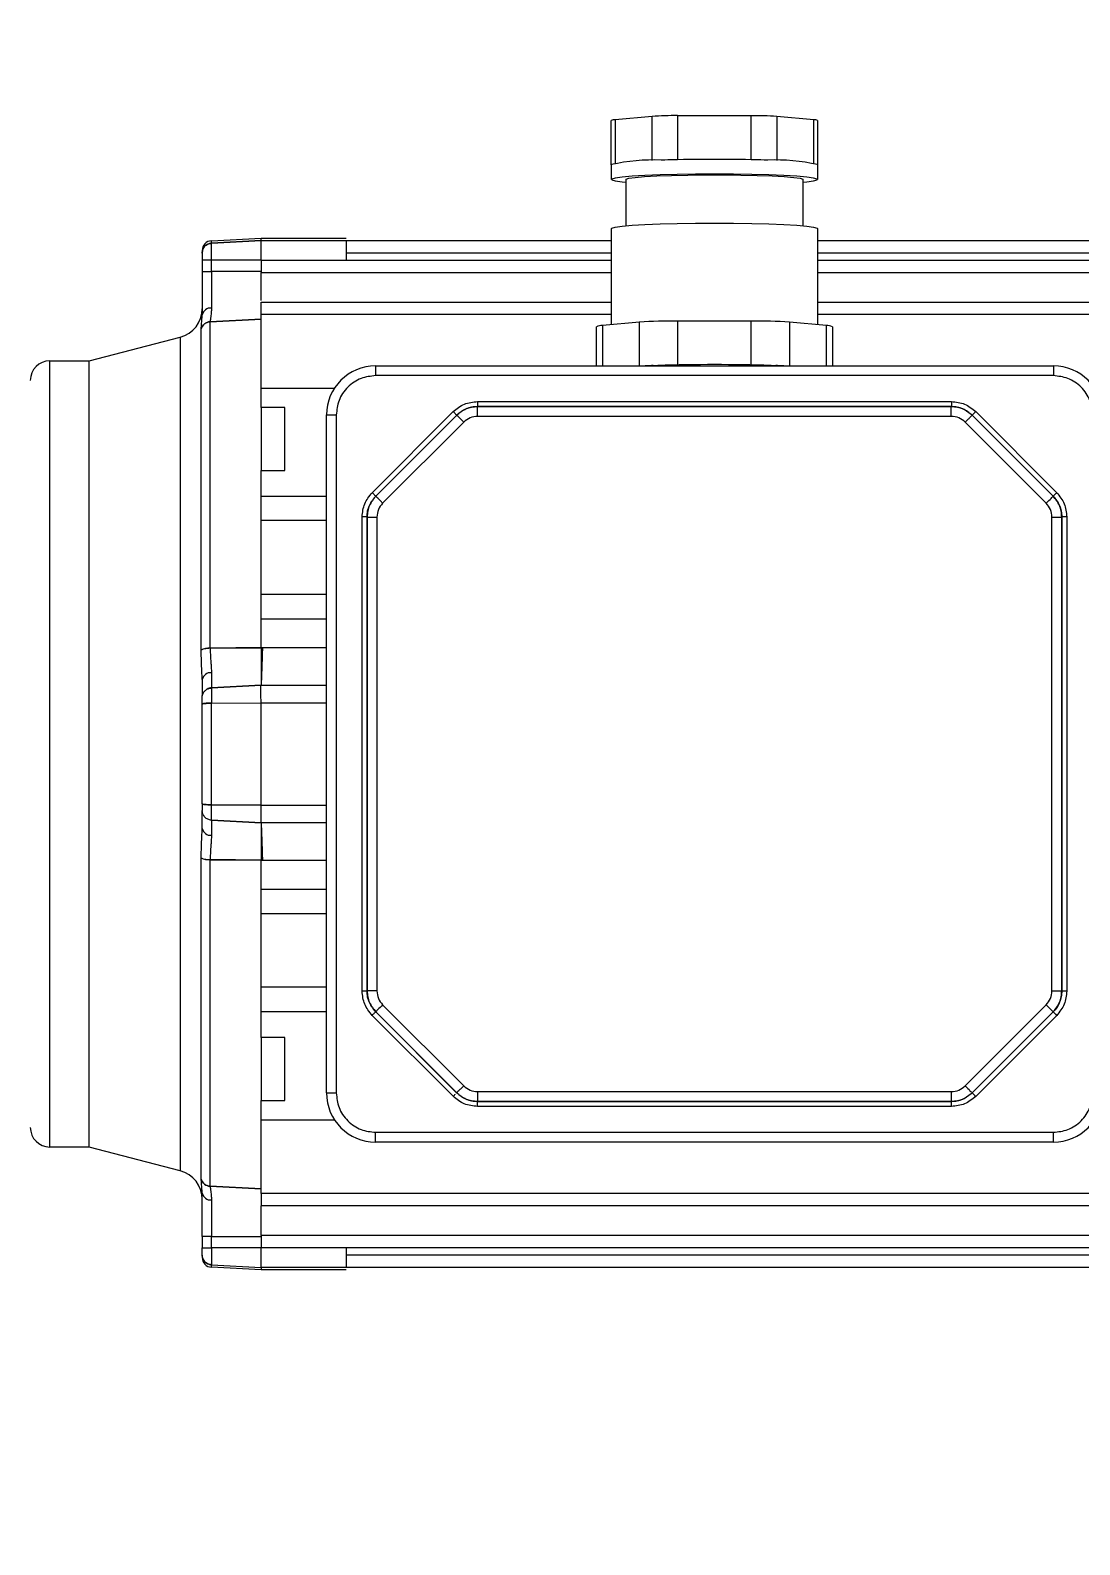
# Model space of a CAD drawing. Header units: millimetres. Extents: x 13502 to 23536, y 11874 to 14203.
# Drawn here: x 18734.54 to 18745.22, y 12926.19 to 12941.6 of the extents above; entities that cross this region are included whole.
import ezdxf

# ---------------------------------------------------------------- set-up
doc = ezdxf.new("R2010")
doc.units = ezdxf.units.MM
doc.styles.get("Standard").update_dxf_attribs({"font": 'arial.ttf'})
doc.dimstyles.new('OLCU50', dxfattribs={"dimtxt": 8, "dimasz": 3, "dimexe": 1.25, "dimexo": 0.625, "dimtad": 1, "dimdec": 0, "dimtxsty": 'Standard', "dimblk": 'OBLIQUE', "dimcen": 2.5, "dimclrd": 256, "dimclre": 251, "dimclrt": 25, "dimadec": 0, "dimazin": 0, "dimtfac": 1, "dimtdec": 0, "dimtmove": 0, "dimatfit": 3, "dimldrblk": 'OBLIQUE', "dimfxl": 1, "dimarcsym": 0})

# ---------------------------------------------------------------- blocks, each defined once
blk = doc.blocks.new('A$C75AA7FFD')
at = {"color": 1, "linetype": 'Continuous', "lineweight": 0}
for p, q in [((91.525, 70.547), (91.525, 70.996)), ((91.94, 71.038), (91.565, 71.004)), ((91.565, 71.004), (91.565, 70.562)), ((91.94, 70.591), (91.94, 71.038)), ((92.951, 71.046), (92.2, 71.046)), ((92.2, 71.046), (92.2, 70.598)), ((92.951, 70.598), (92.951, 71.046)), ((93.586, 71.004), (93.211, 71.038)), ((93.211, 71.038), (93.211, 70.591)), ((93.586, 70.562), (93.586, 71.004)), ((93.626, 70.996), (93.626, 70.547)), ((92.069, 70.595), (92.032, 70.594)), ((93.119, 70.594), (93.082, 70.595)), ((91.526, 70.397), (91.526, 70.547)), ((93.626, 70.547), (93.626, 70.397)), ((91.676, 69.926), (91.676, 70.397)), ((93.476, 70.397), (93.476, 69.926)), ((91.526, 68.919), (91.526, 69.898)), ((93.626, 69.898), (93.626, 68.919)), ((87.455, 69.774), (87.961, 69.801)), ((87.455, 69.748), (87.961, 69.775)), ((87.455, 69.749), (87.961, 69.775)), ((87.961, 69.775), (87.455, 69.749)), ((87.455, 69.749), (87.455, 69.774)), ((87.455, 69.576), (87.455, 69.748)), ((87.961, 69.801), (88.826, 69.801)), ((87.961, 69.775), (87.961, 69.801)), ((87.961, 69.775), (88.826, 69.775)), ((88.825, 69.776), (91.526, 69.776)), ((88.826, 69.776), (88.826, 69.775)), ((93.626, 69.776), (96.821, 69.776)), ((87.361, 69.649), (87.361, 69.649)), ((87.361, 69.576), (87.361, 69.462)), ((87.961, 69.576), (87.455, 69.576)), ((87.455, 69.462), (87.455, 69.576)), ((87.96, 69.576), (91.526, 69.576)), ((88.826, 69.651), (91.526, 69.651)), ((93.626, 69.651), (96.821, 69.651)), ((93.626, 69.576), (97.821, 69.576)), ((87.361, 69.462), (87.455, 69.462)), ((87.961, 69.462), (87.455, 69.462)), ((87.455, 69.462), (87.455, 69.089)), ((87.961, 69.167), (87.961, 69.451)), ((87.961, 69.451), (91.526, 69.451)), ((93.626, 69.451), (97.821, 69.451)), ((87.96, 69.15), (91.526, 69.15)), ((93.626, 69.15), (97.821, 69.15)), ((87.442, 68.949), (87.961, 68.976)), ((87.961, 68.976), (87.442, 68.95)), ((87.961, 68.976), (87.442, 68.949)), ((87.442, 65.626), (87.442, 68.949)), ((87.961, 68.274), (87.961, 69.025)), ((87.961, 69.025), (91.526, 69.025)), ((91.375, 68.501), (91.375, 68.899)), ((91.811, 68.945), (91.435, 68.911)), ((91.435, 68.911), (91.435, 68.501)), ((91.811, 68.501), (91.811, 68.945)), ((92.951, 68.957), (92.2, 68.957)), ((92.2, 68.957), (92.2, 68.51)), ((92.951, 68.51), (92.951, 68.957)), ((93.716, 68.911), (93.341, 68.945)), ((93.341, 68.945), (93.341, 68.501)), ((93.626, 69.025), (97.821, 69.025)), ((93.716, 68.501), (93.716, 68.911)), ((93.776, 68.899), (93.776, 68.501)), ((86.211, 68.551), (87.136, 68.792)), ((87.136, 68.792), (87.136, 60.309)), ((87.35, 65.609), (87.35, 68.878)), ((87.35, 68.878), (87.35, 68.878)), ((85.811, 68.551), (86.211, 68.551)), ((85.811, 60.551), (85.811, 68.551)), ((86.211, 60.551), (86.211, 68.551)), ((89.126, 68.501), (96.026, 68.501)), ((89.126, 68.501), (89.126, 68.401)), ((91.951, 68.504), (91.869, 68.501)), ((91.951, 68.504), (92, 68.505)), ((93.151, 68.505), (93.2, 68.504)), ((93.282, 68.501), (93.2, 68.504)), ((96.026, 68.501), (96.026, 68.401)), ((96.026, 68.401), (89.126, 68.401)), ((87.961, 68.076), (87.961, 68.274)), ((87.961, 68.274), (88.707, 68.274)), ((90.164, 68.137), (94.988, 68.137)), ((90.164, 68.137), (90.164, 68.087)), ((94.988, 68.137), (94.988, 68.087)), ((88.201, 68.076), (87.961, 68.076)), ((88.201, 67.436), (88.201, 68.076)), ((88.626, 61.101), (88.626, 68.001)), ((88.626, 68.001), (88.726, 68.001)), ((88.726, 68.001), (88.726, 61.101)), ((89.091, 67.21), (89.916, 68.035)), ((89.127, 67.175), (89.952, 67.999)), ((89.128, 67.174), (89.952, 67.999)), ((89.952, 67.999), (89.952, 67.999)), ((90.165, 68.086), (90.164, 68.087)), ((90.164, 68.087), (94.988, 68.087)), ((94.987, 68.086), (90.165, 68.086)), ((90.165, 67.986), (90.165, 68.086)), ((94.987, 67.986), (90.165, 67.986)), ((94.987, 68.086), (94.988, 68.087)), ((94.987, 67.986), (94.987, 68.086)), ((95.2, 67.999), (95.199, 67.998)), ((95.199, 67.998), (96.023, 67.174)), ((95.2, 67.999), (96.024, 67.175)), ((95.235, 68.035), (96.06, 67.21)), ((90.023, 67.928), (89.198, 67.103)), ((95.953, 67.103), (95.128, 67.928)), ((87.961, 67.176), (87.961, 67.436)), ((87.961, 67.436), (88.201, 67.436)), ((87.961, 66.926), (87.961, 67.176)), ((87.961, 67.176), (88.626, 67.176)), ((89.127, 67.175), (89.128, 67.174)), ((96.023, 67.174), (96.024, 67.175)), ((88.626, 66.926), (87.961, 66.926)), ((87.961, 66.176), (87.961, 66.926)), ((89.039, 66.963), (88.989, 66.963)), ((88.989, 62.139), (88.989, 66.963)), ((89.039, 66.963), (89.04, 66.962)), ((89.039, 62.139), (89.039, 66.963)), ((89.04, 66.962), (89.14, 66.962)), ((89.04, 66.962), (89.04, 62.14)), ((89.14, 66.962), (89.14, 62.14)), ((96.011, 62.139), (96.011, 66.962)), ((96.011, 66.962), (96.111, 66.962)), ((96.111, 66.962), (96.112, 66.963)), ((96.111, 62.139), (96.111, 66.962)), ((96.112, 66.963), (96.112, 62.138)), ((96.162, 66.963), (96.112, 66.963)), ((96.162, 66.963), (96.162, 62.138)), ((87.961, 65.926), (87.961, 66.176)), ((87.961, 66.176), (88.626, 66.176)), ((87.961, 65.926), (88.626, 65.926)), ((87.961, 65.633), (87.961, 65.926)), ((87.35, 65.608), (87.35, 65.609)), ((87.961, 65.633), (87.442, 65.626)), ((87.442, 65.626), (87.961, 65.632)), ((87.974, 65.632), (87.961, 65.633)), ((87.961, 65.632), (87.961, 65.633)), ((88.626, 65.632), (87.974, 65.632)), ((87.455, 65.378), (87.455, 65.224)), ((87.961, 65.251), (87.455, 65.224)), ((87.455, 65.224), (87.961, 65.251)), ((87.961, 65.251), (88.626, 65.251)), ((87.361, 65.058), (87.361, 65.058)), ((87.455, 65.068), (87.961, 65.071)), ((87.455, 64.033), (87.455, 65.068)), ((87.961, 64.031), (87.961, 65.071)), ((87.961, 65.071), (88.626, 65.071)), ((87.961, 64.031), (87.455, 64.033)), ((87.455, 63.877), (87.455, 64.033)), ((87.455, 64.033), (87.961, 64.031)), ((87.961, 63.851), (87.961, 64.031)), ((87.961, 64.031), (88.626, 64.031)), ((87.961, 63.851), (87.455, 63.877)), ((87.455, 63.877), (87.455, 63.723)), ((87.455, 63.877), (87.961, 63.851)), ((88.626, 63.851), (87.961, 63.851)), ((87.35, 63.493), (87.35, 63.494)), ((87.35, 60.224), (87.35, 63.493)), ((87.961, 63.469), (87.442, 63.476)), ((87.442, 60.152), (87.442, 63.475)), ((87.442, 63.475), (87.961, 63.469)), ((87.961, 63.469), (87.442, 63.475)), ((87.961, 63.176), (87.961, 63.469)), ((87.961, 63.469), (87.974, 63.469)), ((87.961, 63.469), (87.961, 63.469)), ((87.974, 63.469), (88.626, 63.469)), ((87.961, 62.926), (87.961, 63.176)), ((87.961, 63.176), (88.626, 63.176)), ((87.961, 62.926), (88.626, 62.926)), ((87.961, 62.176), (87.961, 62.926)), ((87.961, 61.926), (87.961, 62.176)), ((88.626, 62.176), (87.961, 62.176)), ((88.989, 62.139), (89.039, 62.139)), ((89.04, 62.14), (89.039, 62.139)), ((89.14, 62.14), (89.04, 62.14)), ((96.011, 62.139), (96.111, 62.139)), ((96.111, 62.139), (96.112, 62.138)), ((96.162, 62.138), (96.112, 62.138)), ((89.198, 61.998), (90.023, 61.174)), ((95.128, 61.173), (95.953, 61.998)), ((96.105, 62.08), (96.107, 62.082)), ((88.626, 61.926), (87.961, 61.926)), ((87.961, 61.665), (87.961, 61.926)), ((89.916, 61.067), (89.091, 61.891)), ((89.128, 61.928), (89.127, 61.927)), ((89.951, 61.102), (89.127, 61.927)), ((89.952, 61.103), (89.128, 61.928)), ((96.023, 61.927), (95.199, 61.103)), ((96.024, 61.926), (95.2, 61.102)), ((96.06, 61.891), (95.235, 61.066)), ((87.961, 61.665), (87.961, 61.026)), ((88.201, 61.665), (87.961, 61.665)), ((88.201, 61.026), (88.201, 61.665)), ((88.626, 61.101), (88.726, 61.101)), ((89.951, 61.102), (89.952, 61.103)), ((90.164, 61.115), (94.987, 61.115)), ((90.164, 61.115), (90.164, 61.015)), ((94.987, 61.115), (94.987, 61.015)), ((95.199, 61.103), (95.2, 61.102)), ((87.961, 60.827), (87.961, 61.026)), ((87.961, 61.026), (88.201, 61.026)), ((90.164, 61.015), (90.163, 61.014)), ((94.988, 61.014), (90.163, 61.014)), ((90.163, 60.964), (90.163, 61.014)), ((94.988, 60.964), (90.163, 60.964)), ((90.164, 61.015), (94.987, 61.015)), ((94.987, 61.015), (94.988, 61.014)), ((94.988, 60.964), (94.988, 61.014)), ((87.961, 60.827), (88.707, 60.827)), ((87.961, 60.077), (87.961, 60.827)), ((89.126, 60.701), (96.026, 60.701)), ((89.126, 60.601), (89.126, 60.701)), ((96.026, 60.601), (89.126, 60.601)), ((96.026, 60.601), (96.026, 60.701)), ((86.211, 60.551), (85.811, 60.551)), ((87.136, 60.309), (86.211, 60.551)), ((87.35, 60.224), (87.35, 60.224)), ((87.961, 60.125), (87.442, 60.152)), ((87.442, 60.152), (87.961, 60.125)), ((87.455, 60.012), (87.455, 59.64)), ((97.821, 60.077), (87.961, 60.077)), ((87.961, 60.077), (87.961, 59.952)), ((97.821, 59.952), (87.961, 59.952)), ((87.961, 59.65), (87.961, 59.952)), ((97.821, 59.65), (87.961, 59.65)), ((87.455, 59.64), (87.361, 59.64)), ((87.361, 59.64), (87.361, 59.525)), ((87.361, 59.525), (87.455, 59.525)), ((87.455, 59.64), (87.961, 59.64)), ((87.455, 59.525), (87.455, 59.64)), ((87.961, 59.526), (87.455, 59.525)), ((97.821, 59.525), (87.96, 59.525)), ((87.961, 59.64), (87.961, 59.526)), ((88.826, 59.525), (88.826, 59.326)), ((87.361, 59.452), (87.361, 59.452)), ((87.455, 59.353), (87.961, 59.326)), ((87.455, 59.327), (87.455, 59.353)), ((96.821, 59.45), (88.826, 59.45)), ((87.961, 59.301), (87.455, 59.327)), ((88.826, 59.326), (87.961, 59.326)), ((87.961, 59.326), (87.961, 59.301)), ((88.826, 59.301), (87.961, 59.301)), ((88.826, 59.326), (88.826, 59.326)), ((88.826, 59.326), (88.826, 59.325)), ((96.803, 59.325), (88.826, 59.325))]:
    blk.add_line(p, q, dxfattribs=at)
at = {"color": 1, "linetype": 'Continuous', "lineweight": 0, "flags": 128}
for points in [[(91.526, 70.548), (91.525, 70.548), (91.525, 70.548), (91.525, 70.547), (91.525, 70.547), (91.525, 70.547), (91.525, 70.546), (91.525, 70.546), (91.526, 70.546)], [(93.476, 70.369), (93.515, 70.373), (93.585, 70.382), (93.621, 70.392), (93.621, 70.402), (93.585, 70.412), (93.515, 70.422), (93.413, 70.43), (93.283, 70.438), (93.128, 70.444), (92.955, 70.448), (92.769, 70.451), (92.576, 70.452), (92.383, 70.451), (92.196, 70.448), (92.023, 70.444), (91.868, 70.438), (91.738, 70.43), (91.636, 70.422), (91.566, 70.412), (91.53, 70.402), (91.53, 70.392), (91.566, 70.382), (91.636, 70.373), (91.676, 70.369)], [(91.676, 70.397), (91.677, 70.4), (91.704, 70.409), (91.768, 70.418), (91.864, 70.426), (91.989, 70.433), (92.139, 70.438), (92.306, 70.442), (92.485, 70.444), (92.667, 70.444), (92.845, 70.442), (93.012, 70.438), (93.162, 70.433), (93.287, 70.426), (93.384, 70.418), (93.447, 70.409), (93.474, 70.4), (93.476, 70.397)], [(93.625, 70.546), (93.626, 70.546), (93.626, 70.546), (93.626, 70.547), (93.626, 70.547), (93.626, 70.547), (93.626, 70.548), (93.626, 70.548), (93.625, 70.548)], [(91.526, 69.898), (91.53, 69.903), (91.566, 69.913), (91.636, 69.922), (91.738, 69.931), (91.868, 69.939), (92.023, 69.945), (92.196, 69.949), (92.383, 69.952), (92.576, 69.953), (92.769, 69.952), (92.955, 69.949), (93.128, 69.945), (93.283, 69.939), (93.413, 69.931), (93.515, 69.922), (93.585, 69.913), (93.621, 69.903), (93.626, 69.898)], [(89.916, 68.035), (89.923, 68.028), (89.93, 68.022), (89.936, 68.015), (89.941, 68.01), (89.945, 68.006), (89.949, 68.002), (89.951, 68), (89.952, 67.999)], [(90.023, 67.928), (90.01, 67.941), (89.996, 67.955), (89.984, 67.967), (89.974, 67.977), (89.965, 67.986), (89.958, 67.993), (89.954, 67.997), (89.952, 67.999)], [(96.06, 67.21), (96.053, 67.203), (96.046, 67.197), (96.04, 67.191), (96.035, 67.185), (96.031, 67.181), (96.027, 67.178), (96.025, 67.176), (96.024, 67.175)], [(95.953, 67.103), (95.966, 67.117), (95.979, 67.13), (95.992, 67.142), (96.002, 67.152), (96.011, 67.161), (96.018, 67.168), (96.022, 67.172), (96.023, 67.174)], [(87.361, 65.124), (87.362, 65.143), (87.368, 65.161)], [(89.198, 61.998), (89.185, 61.985), (89.172, 61.972), (89.16, 61.96), (89.149, 61.949), (89.14, 61.94), (89.134, 61.933), (89.129, 61.929), (89.128, 61.928)], [(89.091, 61.891), (89.098, 61.898), (89.105, 61.905), (89.111, 61.911), (89.116, 61.916), (89.12, 61.92), (89.124, 61.924), (89.126, 61.926), (89.127, 61.927)], [(95.128, 61.173), (95.142, 61.16), (95.155, 61.147), (95.167, 61.135), (95.177, 61.124), (95.186, 61.115), (95.193, 61.109), (95.197, 61.104), (95.199, 61.103)], [(95.235, 61.066), (95.228, 61.073), (95.222, 61.08), (95.216, 61.086), (95.21, 61.091), (95.206, 61.096), (95.203, 61.099), (95.2, 61.101), (95.2, 61.102)]]:
    blk.add_lwpolyline(points, dxfattribs=at)
at = {"color": 1, "linetype": 'Continuous', "lineweight": 0}
for centre, radius, start, end in [((91.561, 70.919), 0.0855, 87.1887, 114.9143), ((92.172, 67.682), 3.365, 89.517, 93.9443), ((92.979, 67.681), 3.365, 86.0559, 90.4828), ((93.59, 70.919), 0.0855, 65.0857, 92.8113), ((91.956, 68.614), 1.982, 87.8128, 102.5472), ((92.576, 51.987), 18.615, 88.4417, 91.5583), ((92.197, 65.411), 5.186, 89.9653, 91.4119), ((92.954, 65.411), 5.186, 88.5881, 90.0347), ((93.195, 68.614), 1.982, 77.453, 92.187), ((91.529, 70.547), 0.003, 157.8843, 202.1157), ((93.623, 70.547), 0.003, 337.8843, 22.1157), ((87.461, 69.674), 0.1, 93, 180), ((87.061, 69.082), 0.3, 284.6209, 0), ((87.447, 69.002), 0.0875, 84.2162, 169.1803), ((87.446, 68.85), 0.0994, 92.3939, 164.0222), ((91.429, 68.783), 0.128, 87.2033, 114.9063), ((92.158, 63.9), 5.057, 89.5218, 93.9403), ((92.993, 63.9), 5.057, 86.0597, 90.4782), ((93.722, 68.783), 0.128, 65.0933, 92.7993), ((85.811, 68.351), 0.2, 90, 180), ((89.126, 68.001), 0.5, 90, 180), ((92.083, 64.615), 3.891, 91.9472, 92.9395), ((92.576, 47.213), 21.3, 88.4521, 91.5479), ((92.196, 60.673), 7.834, 89.9715, 91.4349), ((92.955, 60.673), 7.834, 88.5651, 90.0285), ((93.068, 64.615), 3.891, 87.0605, 88.0528), ((96.026, 68.001), 0.5, 0, 90), ((87.429, 65.447), 0.18, 85.9079, 115.877), ((87.447, 65.291), 0.0875, 84.2034, 169.1654), ((87.461, 65.124), 0.1, 93, 119.5281), ((87.447, 63.81), 0.0875, 190.8346, 275.7966), ((87.429, 63.655), 0.18, 244.1183, 274.0968), ((89.126, 61.101), 0.5, 180, 270), ((96.026, 61.101), 0.5, 270, 0), ((85.811, 60.751), 0.2, 180, 270), ((87.061, 60.019), 0.3, 0, 75.3791), ((87.446, 60.251), 0.0994, 195.9778, 267.6061), ((87.447, 60.099), 0.0875, 190.8197, 275.7838), ((87.46, 59.452), 0.0997, 180.1291, 267.1519), ((87.461, 59.427), 0.1, 180, 267)]:
    blk.add_arc(centre, radius, start, end, dxfattribs=at)
for points, knots in [([(87.455, 69.749), (87.443, 69.746), (87.418, 69.742), (87.386, 69.719), (87.365, 69.687), (87.362, 69.662), (87.361, 69.649)], [0, 0, 0, 0, 0.250008, 0.500003, 0.750016, 1, 1, 1, 1]), ([(87.361, 69.649), (87.362, 69.662), (87.365, 69.687), (87.386, 69.719), (87.418, 69.742), (87.443, 69.746), (87.455, 69.748)], [0, 0, 0, 0, 0.2500092, 0.5000032, 0.7500067, 1, 1, 1, 1]), ([(87.961, 69.576), (87.961, 69.601), (87.961, 69.65), (87.961, 69.713), (87.961, 69.76), (87.961, 69.77), (87.961, 69.775)], [0, 0, 0, 0, 0.2499945, 0.5000098, 0.7499819, 1, 1, 1, 1]), ([(88.826, 69.776), (88.826, 69.776), (88.826, 69.777), (88.826, 69.771), (88.826, 69.76), (88.826, 69.744), (88.826, 69.725), (88.826, 69.702), (88.826, 69.677), (88.826, 69.66), (88.826, 69.651)], [0, 0, 0, 0, 0.125, 0.250014, 0.375013, 0.500007, 0.625024, 0.750015, 0.875012, 1, 1, 1, 1]), ([(88.826, 69.775), (88.826, 69.77), (88.826, 69.76), (88.826, 69.713), (88.826, 69.649), (88.826, 69.6), (88.826, 69.576)], [0, 0, 0, 0, 0.249992, 0.499989, 0.749997, 1, 1, 1, 1]), ([(87.361, 69.649), (87.361, 69.647), (87.361, 69.644), (87.361, 69.626), (87.361, 69.603), (87.361, 69.585), (87.361, 69.576)], [0, 0, 0, 0, 0.24143, 0.500023, 0.758567, 1, 1, 1, 1]), ([(87.455, 69.576), (87.443, 69.576), (87.418, 69.576), (87.386, 69.576), (87.365, 69.576), (87.362, 69.576), (87.361, 69.576)], [0, 0, 0, 0, 0.249986, 0.499988, 0.749978, 1, 1, 1, 1]), ([(87.961, 69.576), (87.961, 69.574), (87.961, 69.571), (87.961, 69.542), (87.961, 69.5), (87.961, 69.468), (87.961, 69.451)], [0, 0, 0, 0, 0.249969, 0.499986, 0.749977, 1, 1, 1, 1]), ([(87.361, 69.462), (87.361, 69.379), (87.361, 69.213), (87.361, 69.083), (87.361, 69.019)], [0, 0, 0, 0, 0.499991, 1, 1, 1, 1]), ([(87.455, 69.089), (87.455, 69.073), (87.454, 69.051), (87.451, 69.023), (87.445, 68.984), (87.443, 68.965), (87.442, 68.95)], [0, 0, 0, 0, 0.250091, 0.333832, 0.49939, 1, 1, 1, 1]), ([(87.961, 69.025), (87.961, 69.041), (87.961, 69.074), (87.961, 69.115), (87.961, 69.144), (87.961, 69.148), (87.961, 69.15)], [0, 0, 0, 0, 0.2500202, 0.5000088, 0.7500397, 1, 1, 1, 1]), ([(87.35, 68.878), (87.352, 68.894), (87.355, 68.925), (87.359, 68.988), (87.361, 69.019)], [0, 0, 0, 0, 0.5009037, 1, 1, 1, 1]), ([(87.35, 68.878), (87.354, 68.887), (87.361, 68.906), (87.383, 68.929), (87.411, 68.945), (87.432, 68.948), (87.442, 68.95)], [0, 0, 0, 0, 0.243711, 0.499997, 0.756273, 1, 1, 1, 1]), ([(89.126, 68.401), (89.075, 68.395), (88.998, 68.387), (88.905, 68.337), (88.841, 68.286), (88.789, 68.222), (88.739, 68.128), (88.731, 68.051), (88.726, 68.001)], [0, 0, 0, 0, 0.2394607, 0.3683609, 0.4999987, 0.6316365, 0.760541, 1, 1, 1, 1]), ([(96.426, 68.001), (96.42, 68.051), (96.412, 68.128), (96.362, 68.222), (96.311, 68.286), (96.246, 68.337), (96.153, 68.387), (96.076, 68.395), (96.026, 68.401)], [0, 0, 0, 0, 0.239461, 0.368362, 0.5, 0.631638, 0.760539, 1, 1, 1, 1]), ([(89.916, 68.035), (89.952, 68.064), (90.025, 68.123), (90.117, 68.133), (90.164, 68.137)], [0, 0, 0, 0, 0.499984, 1, 1, 1, 1]), ([(94.988, 68.137), (95.034, 68.133), (95.127, 68.123), (95.199, 68.064), (95.235, 68.035)], [0, 0, 0, 0, 0.500021, 1, 1, 1, 1]), ([(89.952, 67.999), (89.981, 68.023), (90.027, 68.06), (90.103, 68.084), (90.143, 68.086), (90.164, 68.087)], [0, 0, 0, 0, 0.485197, 0.739186, 1, 1, 1, 1]), ([(90.165, 68.086), (90.144, 68.085), (90.104, 68.083), (90.028, 68.059), (89.982, 68.023), (89.952, 67.999)], [0, 0, 0, 0, 0.260815, 0.514784, 1, 1, 1, 1]), ([(90.165, 67.986), (90.138, 67.984), (90.085, 67.978), (90.044, 67.945), (90.023, 67.928)], [0, 0, 0, 0, 0.500037, 1, 1, 1, 1]), ([(95.199, 67.999), (95.169, 68.023), (95.123, 68.059), (95.048, 68.083), (95.007, 68.085), (94.987, 68.086)], [0, 0, 0, 0, 0.485215, 0.739188, 1, 1, 1, 1]), ([(95.128, 67.928), (95.108, 67.945), (95.066, 67.978), (95.013, 67.984), (94.987, 67.986)], [0, 0, 0, 0, 0.499986, 1, 1, 1, 1]), ([(94.988, 68.087), (95.008, 68.086), (95.048, 68.084), (95.124, 68.06), (95.17, 68.023), (95.2, 67.999)], [0, 0, 0, 0, 0.260822, 0.514823, 1, 1, 1, 1]), ([(95.128, 67.928), (95.137, 67.937), (95.156, 67.955), (95.179, 67.978), (95.195, 67.995), (95.198, 67.997), (95.199, 67.998)], [0, 0, 0, 0, 0.250028, 0.500008, 0.750001, 1, 1, 1, 1]), ([(95.235, 68.035), (95.231, 68.03), (95.224, 68.024), (95.216, 68.016), (95.21, 68.01), (95.206, 68.005), (95.201, 68.001), (95.2, 68), (95.2, 67.999)], [0, 0, 0, 0, 0.23984, 0.368584, 0.499958, 0.63149, 0.760238, 1, 1, 1, 1]), ([(88.989, 66.963), (88.994, 67.009), (89.003, 67.102), (89.062, 67.174), (89.091, 67.21)], [0, 0, 0, 0, 0.500021, 1, 1, 1, 1]), ([(89.091, 67.21), (89.096, 67.206), (89.105, 67.197), (89.117, 67.185), (89.125, 67.177), (89.126, 67.176), (89.127, 67.175)], [0, 0, 0, 0, 0.2500018, 0.4999723, 0.7500146, 1, 1, 1, 1]), ([(96.06, 67.21), (96.089, 67.174), (96.148, 67.102), (96.157, 67.009), (96.162, 66.963)], [0, 0, 0, 0, 0.499974, 1, 1, 1, 1]), ([(89.039, 66.963), (89.04, 66.983), (89.043, 67.024), (89.066, 67.099), (89.103, 67.145), (89.127, 67.175)], [0, 0, 0, 0, 0.260822, 0.514823, 1, 1, 1, 1]), ([(89.128, 67.174), (89.104, 67.144), (89.067, 67.098), (89.044, 67.023), (89.041, 66.982), (89.04, 66.962)], [0, 0, 0, 0, 0.485214, 0.739186, 1, 1, 1, 1]), ([(89.198, 67.103), (89.189, 67.112), (89.171, 67.131), (89.148, 67.154), (89.132, 67.17), (89.129, 67.173), (89.128, 67.174)], [0, 0, 0, 0, 0.2500075, 0.499995, 0.749994, 1, 1, 1, 1]), ([(89.198, 67.103), (89.182, 67.083), (89.148, 67.041), (89.143, 66.988), (89.14, 66.962)], [0, 0, 0, 0, 0.499986, 1, 1, 1, 1]), ([(96.011, 66.962), (96.009, 66.988), (96.003, 67.041), (95.97, 67.082), (95.953, 67.103)], [0, 0, 0, 0, 0.500055, 1, 1, 1, 1]), ([(96.111, 66.962), (96.11, 66.982), (96.108, 67.022), (96.084, 67.098), (96.047, 67.144), (96.023, 67.174)], [0, 0, 0, 0, 0.260836, 0.514798, 1, 1, 1, 1]), ([(96.024, 67.175), (96.048, 67.145), (96.085, 67.099), (96.108, 67.023), (96.111, 66.983), (96.112, 66.963)], [0, 0, 0, 0, 0.485187, 0.73918, 1, 1, 1, 1]), ([(87.442, 65.626), (87.432, 65.625), (87.411, 65.624), (87.383, 65.621), (87.361, 65.615), (87.354, 65.61), (87.35, 65.608)], [0, 0, 0, 0, 0.243728, 0.499995, 0.756218, 1, 1, 1, 1]), ([(87.361, 65.308), (87.359, 65.354), (87.355, 65.447), (87.352, 65.554), (87.35, 65.608)], [0, 0, 0, 0, 0.500671, 1, 1, 1, 1]), ([(87.442, 65.626), (87.443, 65.58), (87.445, 65.519), (87.451, 65.459), (87.454, 65.42), (87.455, 65.396), (87.455, 65.378)], [0, 0, 0, 0, 0.49781, 0.661196, 0.749084, 1, 1, 1, 1]), ([(87.961, 65.632), (87.961, 65.579), (87.961, 65.474), (87.961, 65.351), (87.961, 65.267), (87.961, 65.256), (87.961, 65.251)], [0, 0, 0, 0, 0.2500009, 0.5000065, 0.7499992, 1, 1, 1, 1]), ([(87.974, 65.632), (87.972, 65.571), (87.969, 65.466), (87.965, 65.345), (87.962, 65.266), (87.961, 65.256), (87.961, 65.251)], [0, 0, 0, 0, 0.290131, 0.500135, 0.758933, 1, 1, 1, 1]), ([(87.361, 65.308), (87.361, 65.254), (87.361, 65.165), (87.361, 65.148), (87.361, 65.142)], [0, 0, 0, 0, 0.612307, 1, 1, 1, 1]), ([(87.367, 65.16), (87.371, 65.169), (87.38, 65.187), (87.402, 65.206), (87.428, 65.219), (87.446, 65.221), (87.455, 65.221)], [0, 0, 0, 0, 0.25238, 0.510189, 0.762504, 1, 1, 1, 1]), ([(87.455, 65.224), (87.455, 65.222), (87.455, 65.217), (87.455, 65.182), (87.455, 65.131), (87.455, 65.089), (87.455, 65.068)], [0, 0, 0, 0, 0.250112, 0.500414, 0.750741, 1, 1, 1, 1]), ([(87.961, 65.071), (87.96, 65.093), (87.959, 65.137), (87.958, 65.193), (87.958, 65.233), (87.96, 65.249), (87.96, 65.25), (87.961, 65.251)], [0, 0, 0, 0, 0.229187, 0.45837, 0.687511, 0.916041, 1, 1, 1, 1]), ([(87.361, 65.058), (87.361, 65.067), (87.361, 65.085), (87.361, 65.106), (87.361, 65.121), (87.361, 65.123), (87.361, 65.124)], [0, 0, 0, 0, 0.249958, 0.499872, 0.749417, 1, 1, 1, 1]), ([(87.361, 65.058), (87.362, 65.059), (87.365, 65.062), (87.386, 65.065), (87.418, 65.067), (87.443, 65.068), (87.455, 65.068)], [0, 0, 0, 0, 0.249977, 0.499987, 0.750005, 1, 1, 1, 1]), ([(87.455, 65.068), (87.443, 65.068), (87.418, 65.068), (87.386, 65.065), (87.365, 65.062), (87.362, 65.059), (87.361, 65.058)], [0, 0, 0, 0, 0.240772, 0.499987, 0.759221, 1, 1, 1, 1]), ([(87.361, 65.058), (87.362, 65.059), (87.365, 65.062), (87.386, 65.065), (87.418, 65.067), (87.443, 65.068), (87.455, 65.068)], [0, 0, 0, 0, 0.249945, 0.499992, 0.74999, 1, 1, 1, 1]), ([(87.455, 65.068), (87.443, 65.068), (87.418, 65.067), (87.386, 65.065), (87.365, 65.062), (87.362, 65.059), (87.361, 65.058)], [0, 0, 0, 0, 0.249992, 0.500007, 0.749948, 1, 1, 1, 1]), ([(87.361, 64.043), (87.361, 64.212), (87.361, 64.551), (87.361, 64.889), (87.361, 65.058)], [0, 0, 0, 0, 0.499997, 1, 1, 1, 1]), ([(87.455, 64.033), (87.443, 64.034), (87.418, 64.034), (87.386, 64.036), (87.365, 64.04), (87.362, 64.042), (87.361, 64.043)], [0, 0, 0, 0, 0.249994, 0.500013, 0.750023, 1, 1, 1, 1]), ([(87.361, 64.043), (87.361, 64.035), (87.361, 64.017), (87.361, 63.995), (87.361, 63.98), (87.361, 63.978), (87.361, 63.977)], [0, 0, 0, 0, 0.241377, 0.499937, 0.758557, 1, 1, 1, 1]), ([(87.361, 64.043), (87.362, 64.042), (87.365, 64.039), (87.386, 64.036), (87.418, 64.034), (87.443, 64.033), (87.455, 64.033)], [0, 0, 0, 0, 0.250007, 0.500031, 0.750009, 1, 1, 1, 1]), ([(87.455, 63.877), (87.443, 63.879), (87.418, 63.883), (87.386, 63.907), (87.365, 63.939), (87.362, 63.964), (87.361, 63.977)], [0, 0, 0, 0, 0.250006, 0.500027, 0.750036, 1, 1, 1, 1]), ([(87.361, 63.793), (87.361, 63.846), (87.361, 63.951), (87.361, 63.968), (87.361, 63.977)], [0, 0, 0, 0, 0.4999966, 1, 1, 1, 1]), ([(87.961, 63.851), (87.961, 63.845), (87.961, 63.835), (87.961, 63.75), (87.961, 63.627), (87.961, 63.522), (87.961, 63.469)], [0, 0, 0, 0, 0.2500012, 0.4999943, 0.750007, 1, 1, 1, 1]), ([(87.961, 63.851), (87.961, 63.846), (87.962, 63.835), (87.965, 63.756), (87.969, 63.636), (87.972, 63.53), (87.974, 63.469)], [0, 0, 0, 0, 0.24105, 0.499844, 0.709861, 1, 1, 1, 1]), ([(87.35, 63.494), (87.352, 63.547), (87.355, 63.655), (87.359, 63.747), (87.361, 63.793)], [0, 0, 0, 0, 0.5009084, 1, 1, 1, 1]), ([(87.455, 63.723), (87.455, 63.705), (87.454, 63.682), (87.451, 63.643), (87.445, 63.583), (87.443, 63.522), (87.442, 63.476)], [0, 0, 0, 0, 0.250081, 0.33384, 0.499383, 1, 1, 1, 1]), ([(87.35, 63.494), (87.354, 63.491), (87.361, 63.487), (87.383, 63.481), (87.411, 63.477), (87.432, 63.476), (87.442, 63.476)], [0, 0, 0, 0, 0.243681, 0.49997, 0.756272, 1, 1, 1, 1]), ([(89.091, 61.891), (89.062, 61.927), (89.003, 62), (88.994, 62.092), (88.989, 62.139)], [0, 0, 0, 0, 0.499984, 1, 1, 1, 1]), ([(89.127, 61.927), (89.103, 61.957), (89.066, 62.002), (89.043, 62.078), (89.04, 62.118), (89.039, 62.139)], [0, 0, 0, 0, 0.48519, 0.739182, 1, 1, 1, 1]), ([(89.04, 62.14), (89.041, 62.119), (89.044, 62.079), (89.067, 62.003), (89.104, 61.958), (89.128, 61.928)], [0, 0, 0, 0, 0.260817, 0.514786, 1, 1, 1, 1]), ([(89.14, 62.14), (89.143, 62.113), (89.148, 62.06), (89.182, 62.019), (89.198, 61.998)], [0, 0, 0, 0, 0.500037, 1, 1, 1, 1]), ([(95.953, 61.998), (95.97, 62.019), (96.003, 62.06), (96.009, 62.113), (96.011, 62.139)], [0, 0, 0, 0, 0.499986, 1, 1, 1, 1]), ([(96.023, 61.927), (96.037, 61.942), (96.063, 61.971), (96.09, 62.024), (96.108, 62.08), (96.11, 62.12), (96.111, 62.139)], [0, 0, 0, 0, 0.250015, 0.500007, 0.749991, 1, 1, 1, 1]), ([(96.112, 62.138), (96.111, 62.119), (96.109, 62.08), (96.091, 62.023), (96.064, 61.97), (96.037, 61.941), (96.024, 61.926)], [0, 0, 0, 0, 0.250042, 0.50003, 0.749997, 1, 1, 1, 1]), ([(96.162, 62.138), (96.157, 62.092), (96.148, 61.999), (96.089, 61.927), (96.06, 61.891)], [0, 0, 0, 0, 0.500021, 1, 1, 1, 1]), ([(95.953, 61.998), (95.962, 61.989), (95.98, 61.971), (96.003, 61.947), (96.02, 61.931), (96.022, 61.928), (96.023, 61.927)], [0, 0, 0, 0, 0.250006, 0.500014, 0.749996, 1, 1, 1, 1]), ([(96.06, 61.891), (96.055, 61.896), (96.046, 61.905), (96.034, 61.916), (96.026, 61.924), (96.025, 61.926), (96.024, 61.926)], [0, 0, 0, 0, 0.250005, 0.499978, 0.750023, 1, 1, 1, 1]), ([(88.726, 61.101), (88.731, 61.05), (88.739, 60.973), (88.789, 60.88), (88.841, 60.816), (88.905, 60.764), (88.998, 60.714), (89.075, 60.706), (89.126, 60.701)], [0, 0, 0, 0, 0.239451, 0.368357, 0.499995, 0.631634, 0.760539, 1, 1, 1, 1]), ([(89.916, 61.067), (89.92, 61.071), (89.929, 61.08), (89.936, 61.086), (89.939, 61.09)], [0, 0, 0, 0, 0.540966, 1, 1, 1, 1]), ([(90.163, 60.964), (90.117, 60.969), (90.024, 60.978), (89.952, 61.037), (89.916, 61.067)], [0, 0, 0, 0, 0.500021, 1, 1, 1, 1]), ([(90.163, 61.014), (90.143, 61.015), (90.103, 61.018), (90.027, 61.041), (89.981, 61.078), (89.951, 61.102)], [0, 0, 0, 0, 0.260818, 0.514825, 1, 1, 1, 1]), ([(90.023, 61.174), (90.014, 61.164), (89.995, 61.146), (89.972, 61.123), (89.956, 61.107), (89.953, 61.104), (89.952, 61.103)], [0, 0, 0, 0, 0.250006, 0.500014, 0.749996, 1, 1, 1, 1]), ([(89.952, 61.103), (89.982, 61.079), (90.028, 61.042), (90.104, 61.019), (90.144, 61.016), (90.164, 61.015)], [0, 0, 0, 0, 0.485214, 0.739186, 1, 1, 1, 1]), ([(90.023, 61.173), (90.044, 61.157), (90.085, 61.123), (90.138, 61.118), (90.164, 61.115)], [0, 0, 0, 0, 0.499986, 1, 1, 1, 1]), ([(94.987, 61.115), (95.013, 61.118), (95.066, 61.123), (95.107, 61.157), (95.128, 61.173)], [0, 0, 0, 0, 0.500055, 1, 1, 1, 1]), ([(94.987, 61.015), (95.007, 61.016), (95.047, 61.019), (95.123, 61.042), (95.169, 61.079), (95.199, 61.103)], [0, 0, 0, 0, 0.260836, 0.514798, 1, 1, 1, 1]), ([(95.2, 61.102), (95.17, 61.078), (95.124, 61.041), (95.048, 61.018), (95.008, 61.015), (94.988, 61.014)], [0, 0, 0, 0, 0.48519, 0.739182, 1, 1, 1, 1]), ([(95.235, 61.066), (95.199, 61.037), (95.127, 60.978), (95.034, 60.969), (94.988, 60.964)], [0, 0, 0, 0, 0.499974, 1, 1, 1, 1]), ([(96.026, 60.701), (96.076, 60.706), (96.153, 60.714), (96.246, 60.764), (96.311, 60.816), (96.362, 60.88), (96.412, 60.973), (96.42, 61.05), (96.426, 61.101)], [0, 0, 0, 0, 0.239461, 0.368367, 0.500006, 0.631645, 0.760546, 1, 1, 1, 1]), ([(87.361, 60.083), (87.359, 60.114), (87.355, 60.176), (87.352, 60.208), (87.35, 60.224)], [0, 0, 0, 0, 0.500687, 1, 1, 1, 1]), ([(87.442, 60.152), (87.432, 60.153), (87.411, 60.156), (87.383, 60.172), (87.361, 60.195), (87.354, 60.214), (87.35, 60.224)], [0, 0, 0, 0, 0.243726, 0.499972, 0.756253, 1, 1, 1, 1]), ([(87.442, 60.152), (87.443, 60.137), (87.445, 60.117), (87.451, 60.079), (87.454, 60.05), (87.455, 60.028), (87.455, 60.012)], [0, 0, 0, 0, 0.4978181, 0.6612112, 0.7490991, 1, 1, 1, 1]), ([(87.361, 59.64), (87.361, 59.723), (87.361, 59.888), (87.361, 60.018), (87.361, 60.083)], [0, 0, 0, 0, 0.499991, 1, 1, 1, 1]), ([(87.961, 59.65), (87.961, 59.634), (87.961, 59.601), (87.961, 59.56), (87.961, 59.531), (87.961, 59.527), (87.961, 59.525)], [0, 0, 0, 0, 0.250018, 0.50003, 0.750042, 1, 1, 1, 1]), ([(87.361, 59.452), (87.361, 59.454), (87.361, 59.458), (87.361, 59.475), (87.361, 59.498), (87.361, 59.516), (87.361, 59.525)], [0, 0, 0, 0, 0.249937, 0.499917, 0.749494, 1, 1, 1, 1]), ([(87.455, 59.525), (87.455, 59.504), (87.455, 59.461), (87.455, 59.406), (87.455, 59.366), (87.455, 59.357), (87.455, 59.353)], [0, 0, 0, 0, 0.25007, 0.500388, 0.750714, 1, 1, 1, 1]), ([(87.961, 59.326), (87.961, 59.332), (87.962, 59.342), (87.963, 59.389), (87.962, 59.451), (87.961, 59.5), (87.961, 59.526)], [0, 0, 0, 0, 0.255076, 0.49906, 0.741894, 1, 1, 1, 1]), ([(87.455, 59.353), (87.443, 59.355), (87.418, 59.359), (87.386, 59.382), (87.365, 59.415), (87.362, 59.44), (87.361, 59.452)], [0, 0, 0, 0, 0.2407766, 0.5000197, 0.7592545, 1, 1, 1, 1])]:
    blk.add_open_spline(points, degree=3, knots=knots, dxfattribs=at)
blk.add_open_spline([(87.961, 68.076), (87.961, 67.977), (87.961, 67.78), (87.961, 67.551), (87.961, 67.436)], degree=3, dxfattribs=at)
blk = doc.blocks.new('_Oblique')
at = {"color": 0, "linetype": 'ByBlock', "lineweight": -2}
blk.add_line((-0.5, -0.5), (0.5, 0.5), dxfattribs=at)
blk = doc.blocks.new('*D79')
at = {"color": 251, "lineweight": -2, "transparency": 16777216}
for p, q in [((18779.422, 13033.552), (18665.361, 13033.552)), ((18779.422, 12918.436), (18665.361, 12918.436))]:
    blk.add_line(p, q, dxfattribs=at)
at = {"lineweight": -2, "transparency": 16777216}
blk.add_line((18666.611, 13033.552), (18666.611, 12918.436), dxfattribs=at)
at = {"layer": 'Defpoints', "color": 0, "transparency": 16777216}
for p in [(18780.047, 13033.552), (18666.611, 12918.436), (18780.047, 12918.436)]:
    blk.add_point(p, dxfattribs=at)
at = {"lineweight": -2, "transparency": 16777216, "xscale": 3, "yscale": 3, "zscale": 3}
for p, rotation in [((18666.611, 13033.552), 90), ((18666.611, 12918.436), 270)]:
    blk.add_blockref('_Oblique', p, dxfattribs=dict(at, rotation=rotation))
at = {"color": 25, "transparency": 16777216, "insert": (18661.902, 12975.994), "char_height": 8, "attachment_point": 5, "rotation": 90}
blk.add_mtext('115', dxfattribs=at)

msp = doc.modelspace()

# ---------------------------------------------------------------- block references
msp.add_blockref('A$C75AA7FFD', (18648.926, 12869.686))

# ---------------------------------------------------------------- dimensions: what is measured, and where the dimension line sits
dim = msp.add_linear_dim(base=(18666.611, 12918.436), p1=(18780.047, 13033.552), p2=(18780.047, 12918.436), angle=90, dimstyle='OLCU50', override={"dimtmove": 1})
dim.commit()
dim.dimension.update_dxf_attribs({"geometry": '*D79', "text_midpoint": (18661.902, 12975.994)})

doc.saveas('drawing.dxf')
